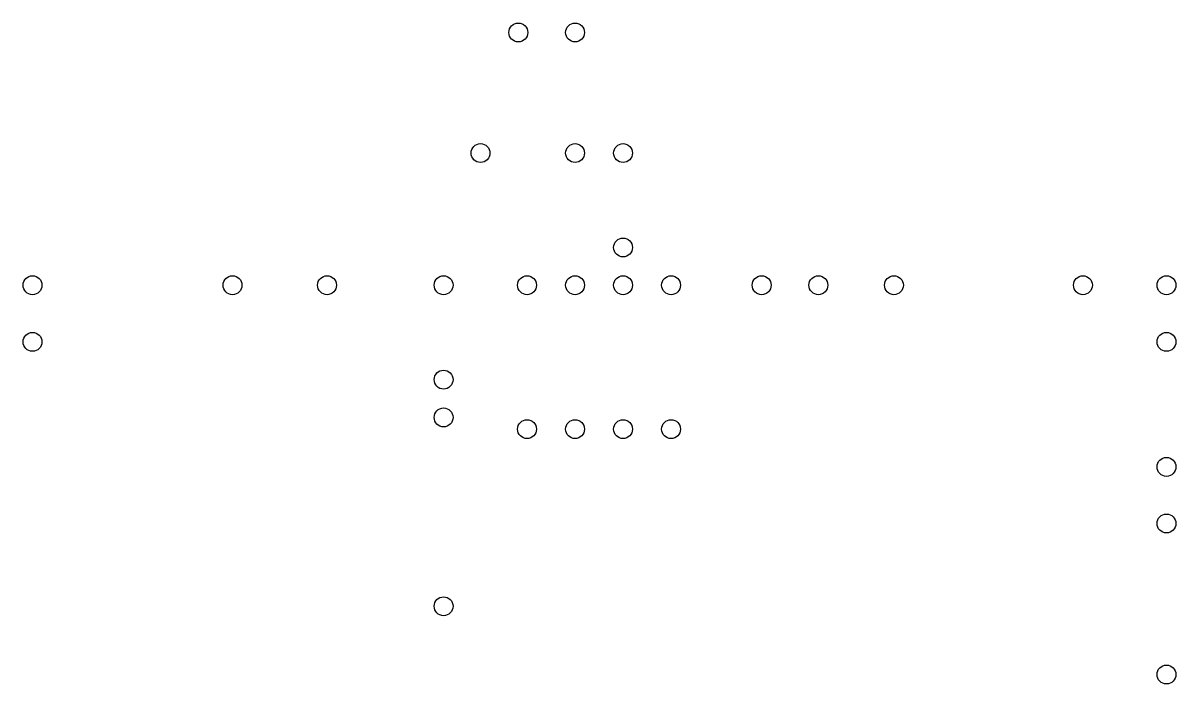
# Model space of a CAD drawing. Header units: millimetres. Extents: x 4.5 to 65.5, y 30.5 to 65.5.
import ezdxf

# ---------------------------------------------------------------- set-up
doc = ezdxf.new("R2010")
doc.units = ezdxf.units.MM
doc.header["$MEASUREMENT"] = 0
doc.layers.add('DRILLS', color=5, linetype='Continuous', true_color=0x0000ff)

msp = doc.modelspace()

# ---------------------------------------------------------------- linework, layer by layer
at = {"layer": 'DRILLS'}
for centre in [(30.706, 65), (33.706, 65), (28.706, 58.615), (33.706, 58.615), (36.246, 58.615), (36.246, 53.615), (5, 51.615), (15.583, 51.615), (20.583, 51.615), (26.752, 51.615), (31.166, 51.615), (33.706, 51.615), (36.246, 51.615), (38.786, 51.615), (43.58, 51.615), (46.58, 51.615), (50.58, 51.615), (60.58, 51.615), (65, 51.615), (5, 48.615), (65, 48.615), (26.752, 46.615), (26.752, 44.615), (31.166, 43.995), (33.706, 43.995), (36.246, 43.995), (38.786, 43.995), (65, 41.995), (65, 39), (26.752, 34.615), (65, 31)]:
    msp.add_circle(centre, 0.5, dxfattribs=at)

doc.saveas('drawing.dxf')
